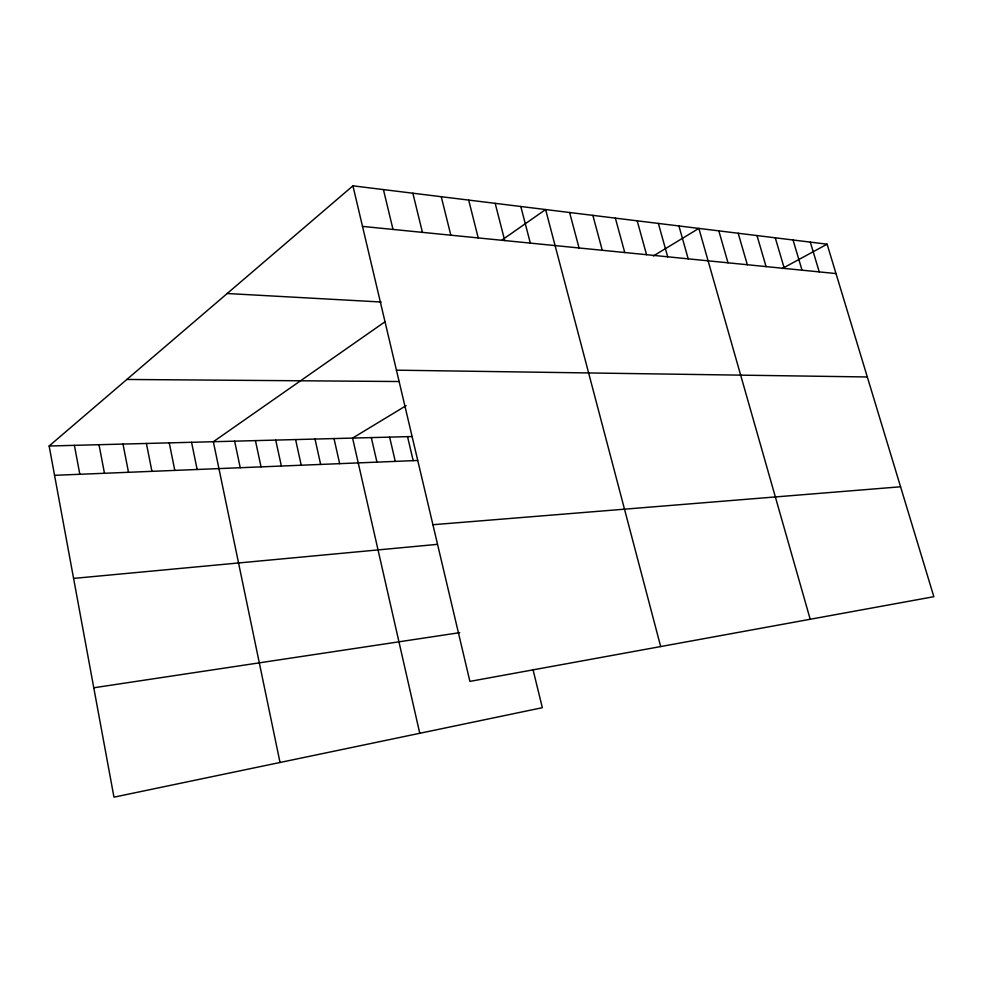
<?xml version="1.0" encoding="UTF-8"?>
<svg xmlns="http://www.w3.org/2000/svg" width="983" height="983" viewBox="0 0 983 983"><rect width="100%" height="100%" fill="white"/><g stroke="black" fill="none" stroke-linecap="round" stroke-linejoin="round"><path stroke-width="1.47" d="M532.983 669.497L542.346 707.686L113.967 797.164L49.15 445.999L352.934 185.836L827.108 244.189L933.85 596.693L469.899 681.391L352.934 185.836M385.238 321.613L213.348 441.711L280.02 762.476M502.067 239.963L545.602 209.551L660.674 646.556M406.09 405.684L352.59 438.086L419.766 733.281M653.339 255.973L698.864 228.4L810.201 619.265M782.075 268.617L827.108 244.189M93.778 687.781L459.725 632.659M73.59 578.409L437.374 544.361M432.925 524.725L900.563 486.782M54.556 475.317L417.578 460.474M49.15 445.999L411.926 436.538M126.844 379.463L399.344 381.527M396.444 370.173L867.313 376.968M227.22 293.512L381.183 302.014M362.506 226.397L836.005 273.569M810.311 242.113L819.257 271.91M793.035 239.987L802.03 270.19M775.268 237.812L784.323 268.42M756.996 235.564L766.089 266.614M738.184 233.241L747.326 264.734M718.819 230.858L728.01 262.817M678.921 225.955L688.198 258.848M658.364 223.424L667.69 256.809M637.193 220.819L646.556 254.695M615.358 218.128L624.758 252.533M592.847 215.363L602.272 250.284M569.599 212.5L579.061 247.974M520.806 206.491L530.329 243.12M495.186 203.346L504.721 240.565M468.682 200.077L478.229 237.935M441.256 196.711L450.828 235.195M412.86 193.209L422.432 232.369M383.431 189.596L393.016 229.444M407.54 436.649L413.192 460.658M389.624 437.116L395.277 461.383M371.316 437.595L376.956 462.133M334.011 438.565L339.651 463.657M315.015 439.069L320.655 464.443M295.6 439.573L301.228 465.229M275.731 440.089L281.359 466.04M255.42 440.617L261.036 466.876M234.63 441.158L240.233 467.724M191.574 442.289L197.141 469.493M169.26 442.866L174.814 470.402M146.406 443.468L151.935 471.336M122.998 444.07L128.503 472.295M99 444.697L104.468 473.278M74.389 445.336L79.832 474.285"/></g></svg>
